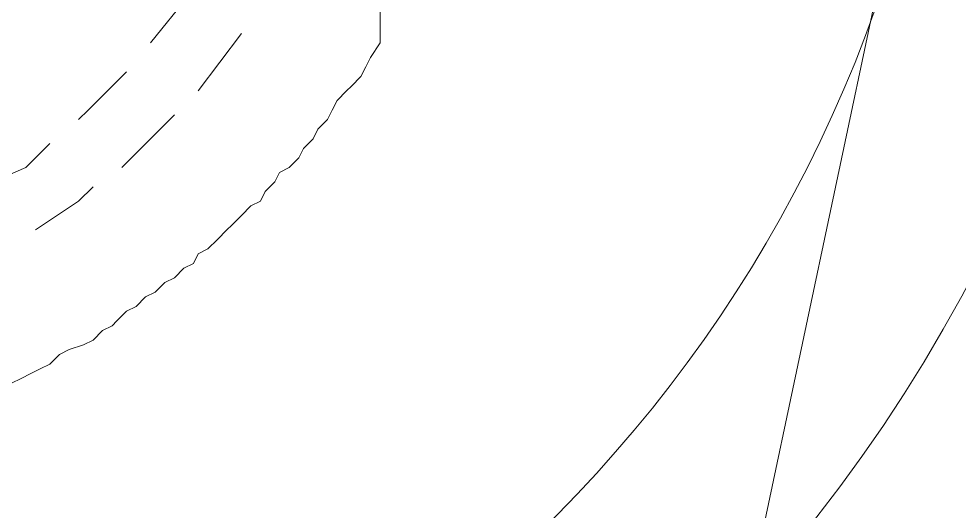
# Model space of a CAD drawing. Header units: millimetres. Extents: x 89051 to 218395, y -330386 to -125649.
# Drawn here: x 92714.88 to 92738.66, y -127045.37 to -127032.93 of the extents above; entities that cross this region are included whole.
import ezdxf

# ---------------------------------------------------------------- set-up
doc = ezdxf.new("R2010")
doc.units = ezdxf.units.MM
doc.header["$LTSCALE"] = 13
doc.linetypes.add('1 实线', pattern=[0])
doc.linetypes.add('CENTER', pattern=[50.8, 31.75, -6.35, 6.35, -6.35])
doc.layers.get('0').update_dxf_attribs({"color": 1, "linetype": 'CENTER'})
doc.layers.add('C00-00-00', color=7, linetype='Continuous')
doc.layers.add('铁心', color=3, linetype='Continuous', lineweight=0)

msp = doc.modelspace()

# ---------------------------------------------------------------- linework, layer by layer
at = {"color": 7, "linetype": '1 实线', "lineweight": 0}
for radius in [45.983, 39.569]:
    msp.add_circle((92703.931, -127021.077), radius, dxfattribs=at)
msp.add_arc((92703.931, -127021.077), 34.608, 204.1584, 156.2711, dxfattribs=at)
at = {"layer": 'C00-00-00', "lineweight": 15}
for points in [[(92724.018, -127025.918), (92724.018, -127028.217), (92724.018, -127030.395), (92724.018, -127031.605), (92724.018, -127032.694), (92724.018, -127033.178), (92724.018, -127033.541)], [(92718.21, -127033.541), (92719.178, -127032.331)], [(92720.509, -127033.299), (92719.42, -127034.751)], [(92724.018, -127033.541), (92723.776, -127033.904), (92723.655, -127034.146), (92723.534, -127034.388), (92723.292, -127034.63), (92723.171, -127034.751), (92722.929, -127034.993), (92722.808, -127035.235), (92722.687, -127035.477), (92722.445, -127035.719), (92722.324, -127035.961), (92722.082, -127036.203), (92721.961, -127036.445), (92721.719, -127036.687), (92721.477, -127036.808), (92721.356, -127037.05), (92721.114, -127037.292), (92720.993, -127037.534), (92720.751, -127037.655), (92720.509, -127037.897), (92720.267, -127038.139), (92720.146, -127038.26), (92719.904, -127038.502), (92719.662, -127038.744), (92719.42, -127038.865), (92719.299, -127039.107), (92719.057, -127039.228), (92718.815, -127039.47), (92718.573, -127039.591), (92718.331, -127039.833), (92718.089, -127039.954), (92717.847, -127040.197), (92717.605, -127040.318), (92717.363, -127040.56), (92717.242, -127040.681), (92717, -127040.802), (92716.758, -127041.044), (92716.516, -127041.165), (92716.153, -127041.286), (92715.911, -127041.407), (92715.669, -127041.649), (92715.426, -127041.77), (92715.184, -127041.891), (92714.942, -127042.012), (92714.7, -127042.133)], [(92716.637, -127035.235), (92717.605, -127034.267)], [(92716.395, -127035.477), (92716.637, -127035.235)], [(92718.815, -127035.356), (92717.968, -127036.203)], [(92715.063, -127036.687), (92715.669, -127036.082)], [(92717.968, -127036.203), (92717.484, -127036.687)], [(92714.216, -127037.05), (92715.063, -127036.687)], [(92716.758, -127037.171), (92716.395, -127037.534)], [(92716.395, -127037.534), (92715.305, -127038.26)]]:
    msp.add_lwpolyline(points, dxfattribs=at)
at = {"layer": '铁心'}
msp.add_lwpolyline([(92718.487, -127117.603), (92899.097, -126265.3), (92899.097, -126265.3)], dxfattribs=at)

doc.saveas('drawing.dxf')
